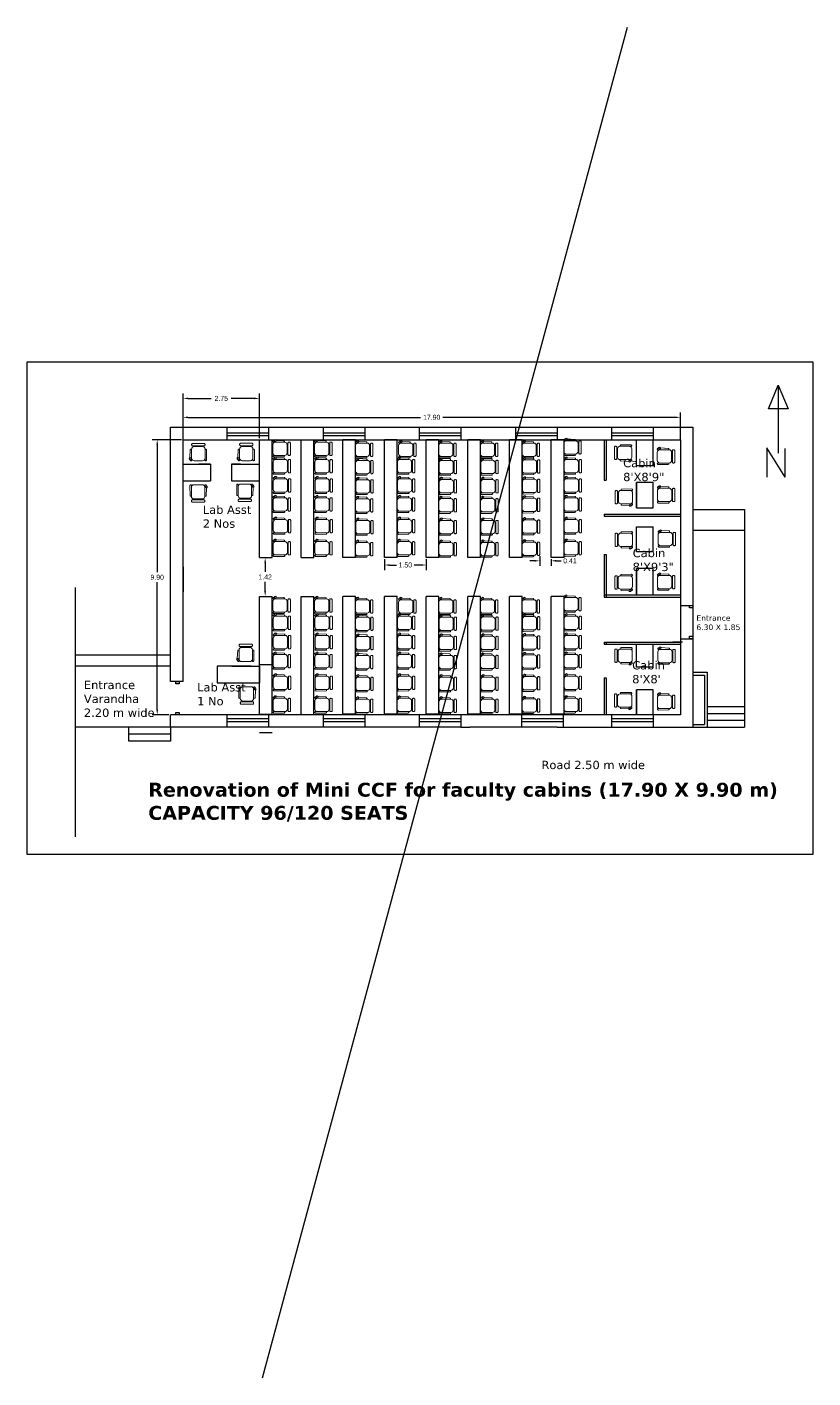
# Model space of a CAD drawing. Header units: inches. Extents: x 23 to 629, y -355 to 51.
# Drawn here: x 172.04 to 200.32, y -168.35 to -119.71 of the extents above; entities that cross this region are included whole.
import ezdxf

# ---------------------------------------------------------------- set-up
doc = ezdxf.new("R2010")
doc.units = ezdxf.units.IN
doc.header["$MEASUREMENT"] = 0
doc.layers.add('FUR', color=252, linetype='Continuous', lineweight=9)
doc.layers.add('FURN', color=252, linetype='Continuous', lineweight=9)
doc.dimstyles.get("Standard").update_dxf_attribs({"dimtxt": 0.18, "dimasz": 0.18, "dimexe": 0.18, "dimexo": 0.0625, "dimgap": 0.09, "dimtad": 0, "dimtih": 1, "dimtoh": 1, "dimdec": 4, "dimzin": 0, "dimdsep": 46, "dimtxsty": 'Standard', "dimcen": 0.09, "dimadec": 0, "dimazin": 0, "dimtfac": 1, "dimtdec": 4, "dimtofl": 0, "dimtmove": 0, "dimatfit": 3, "dimfxl": 1, "dimtolj": 1, "dimtzin": 0, "dimarcsym": 0})

# ---------------------------------------------------------------- blocks, each defined once
blk = doc.blocks.new('*D67')
at = {"color": 0, "lineweight": -2}
for p, q in [((177.592, -134.571), (176.544, -134.571)), ((176.724, -134.751), (176.724, -139.341)), ((176.724, -144.291), (176.724, -139.701)), ((177.142, -144.471), (176.544, -144.471))]:
    blk.add_line(p, q, dxfattribs=at)
at = {"color": 0}
for points in [[(176.694, -134.751), (176.754, -134.751), (176.724, -134.571)], [(176.694, -144.291), (176.754, -144.291), (176.724, -144.471)]]:
    blk.add_solid(points, dxfattribs=at)
at = {"layer": 'Defpoints', "color": 0}
for p in [(177.654, -134.571), (176.724, -144.471), (177.204, -144.471)]:
    blk.add_point(p, dxfattribs=at)
at = {"color": 0, "insert": (176.724, -139.521), "char_height": 0.18, "attachment_point": 5}
blk.add_mtext('\\A1;9.90', dxfattribs=at)
blk = doc.blocks.new('*D68')
at = {"color": 0, "lineweight": -2}
for p, q in [((177.654, -134.571), (177.654, -133.584)), ((195.554, -134.571), (195.554, -133.584)), ((177.834, -133.764), (186.199, -133.764)), ((195.374, -133.764), (187.009, -133.764))]:
    blk.add_line(p, q, dxfattribs=at)
at = {"color": 0}
for points in [[(177.834, -133.734), (177.834, -133.794), (177.654, -133.764)], [(195.374, -133.734), (195.374, -133.794), (195.554, -133.764)]]:
    blk.add_solid(points, dxfattribs=at)
at = {"layer": 'Defpoints', "color": 0}
for p in [(195.554, -133.764), (177.654, -134.633), (195.554, -134.633)]:
    blk.add_point(p, dxfattribs=at)
at = {"color": 0, "insert": (186.604, -133.764), "char_height": 0.18, "attachment_point": 5}
blk.add_mtext('\\A1;17.90', dxfattribs=at)
blk = doc.blocks.new('CINE CHAIR')
at = {"layer": 'FUR', "color": 48, "lineweight": 0}
for p, q in [((448043.776, 57308.306), (448043.8, 57308.306)), ((448043.776, 57308.058), (448043.8, 57308.058))]:
    blk.add_line(p, q, dxfattribs=at)
blk.add_lwpolyline([(448043.45, 57308.434), (448043.678, 57308.423, -0.388092), (448043.695, 57308.404), (448043.695, 57308.401, -0.414214), (448043.676, 57308.382), (448043.367, 57308.382, -0.414214), (448043.348, 57308.401), (448043.348, 57308.404, -0.491313), (448043.377, 57308.423), (448043.384, 57308.436)], format="xyb", dxfattribs=at)
for points in [[(448043.424, 57308.382), (448043.7, 57308.382, -0.414214), (448043.776, 57308.306), (448043.776, 57308.058, -0.414214), (448043.7, 57307.982), (448043.424, 57307.982, -0.414214), (448043.348, 57308.058), (448043.348, 57308.306, -0.414214)], [(448043.828, 57308.382), (448043.842, 57308.382, -0.414214), (448043.871, 57308.353), (448043.871, 57308.01, -0.414214), (448043.842, 57307.982), (448043.828, 57307.982, -0.414214), (448043.8, 57308.01), (448043.8, 57308.353, -0.414214)], [(448043.379, 57307.938), (448043.678, 57307.94, 0.393133), (448043.695, 57307.959), (448043.695, 57307.963, 0.414214), (448043.676, 57307.982), (448043.367, 57307.982, 0.414214), (448043.348, 57307.963), (448043.348, 57307.966, 0.435766)]]:
    blk.add_lwpolyline(points, format="xyb", close=True, dxfattribs=at)
blk.add_circle((448043.417, 57308.422), 0.0249, dxfattribs=at)
blk.add_arc((448043.417, 57308.422), 0.0356, 19.6628, 156.9494, dxfattribs=at)
blk = doc.blocks.new('*D69')
at = {"color": 0, "lineweight": -2}
for p, q in [((180.467, -138.811), (180.789, -138.811)), ((180.609, -138.991), (180.609, -139.331)), ((180.609, -140.031), (180.609, -139.691)), ((180.467, -140.211), (180.789, -140.211))]:
    blk.add_line(p, q, dxfattribs=at)
at = {"color": 0}
for points in [[(180.579, -138.991), (180.639, -138.991), (180.609, -138.811)], [(180.579, -140.031), (180.639, -140.031), (180.609, -140.211)]]:
    blk.add_solid(points, dxfattribs=at)
at = {"layer": 'Defpoints', "color": 0}
for p in [(180.404, -138.811), (180.609, -138.811), (180.404, -140.211)]:
    blk.add_point(p, dxfattribs=at)
at = {"color": 0, "insert": (180.609, -139.511), "char_height": 0.18, "attachment_point": 5}
blk.add_mtext('\\A1;1.42', dxfattribs=at)
blk = doc.blocks.new('*D70')
at = {"color": 0, "lineweight": -2}
for p, q in [((184.904, -138.873), (184.904, -139.26)), ((185.084, -139.08), (185.339, -139.08)), ((186.224, -139.08), (185.969, -139.08)), ((186.404, -138.873), (186.404, -139.26))]:
    blk.add_line(p, q, dxfattribs=at)
at = {"color": 0}
for points in [[(185.084, -139.05), (185.084, -139.11), (184.904, -139.08)], [(186.224, -139.05), (186.224, -139.11), (186.404, -139.08)]]:
    blk.add_solid(points, dxfattribs=at)
at = {"layer": 'Defpoints', "color": 0}
for p in [(184.904, -138.811), (186.404, -138.811), (186.404, -139.08)]:
    blk.add_point(p, dxfattribs=at)
at = {"color": 0, "insert": (185.654, -139.08), "char_height": 0.18, "attachment_point": 5}
blk.add_mtext('\\A1;1.50', dxfattribs=at)
blk = doc.blocks.new('*D71')
at = {"color": 0, "lineweight": -2}
for p, q in [((190.31, -138.929), (190.13, -138.929)), ((190.49, -138.763), (190.49, -139.109)), ((190.904, -138.873), (190.904, -139.109)), ((191.084, -138.929), (191.264, -138.929))]:
    blk.add_line(p, q, dxfattribs=at)
at = {"color": 0}
for points in [[(190.31, -138.899), (190.31, -138.959), (190.49, -138.929)], [(191.084, -138.899), (191.084, -138.959), (190.904, -138.929)]]:
    blk.add_solid(points, dxfattribs=at)
at = {"layer": 'Defpoints', "color": 0}
for p in [(190.49, -138.7), (190.904, -138.811), (190.904, -138.929)]:
    blk.add_point(p, dxfattribs=at)
at = {"color": 0, "insert": (191.579, -138.929), "char_height": 0.18, "attachment_point": 5}
blk.add_mtext('\\A1;0.41', dxfattribs=at)
blk = doc.blocks.new('*D72')
at = {"color": 0, "lineweight": -2}
for p, q in [((177.654, -134.508), (177.654, -132.903)), ((177.834, -133.083), (178.669, -133.083)), ((180.224, -133.083), (179.389, -133.083)), ((180.404, -134.508), (180.404, -132.903))]:
    blk.add_line(p, q, dxfattribs=at)
at = {"color": 0}
for points in [[(177.834, -133.053), (177.834, -133.113), (177.654, -133.083)], [(180.224, -133.053), (180.224, -133.113), (180.404, -133.083)]]:
    blk.add_solid(points, dxfattribs=at)
at = {"layer": 'Defpoints', "color": 0}
for p in [(180.404, -133.083), (177.654, -134.571), (180.404, -134.571)]:
    blk.add_point(p, dxfattribs=at)
at = {"color": 0, "insert": (179.029, -133.083), "char_height": 0.18, "attachment_point": 5}
blk.add_mtext('\\A1;2.75', dxfattribs=at)

msp = doc.modelspace()

# ---------------------------------------------------------------- linework, layer by layer
for p, q in [((180.50728, -168.34517), (193.65253, -119.71352)), ((198.72272, -133.45526), (199.06629, -132.60345)), ((199.06629, -132.60345), (199.43569, -133.45526)), ((199.06629, -132.60345), (199.06629, -135.04847)), ((199.43569, -133.45526), (198.72272, -133.45526)), ((177.20429, -143.27056), (177.20429, -134.12056)), ((177.20429, -134.12056), (195.55429, -134.12056)), ((179.23429, -134.12056), (179.23429, -134.57056)), ((180.73429, -134.12056), (180.73429, -134.57056)), ((182.69429, -134.12056), (182.69429, -134.57056)), ((184.19429, -134.12056), (184.19429, -134.57056)), ((186.15429, -134.12056), (186.15429, -134.57056)), ((187.65429, -134.12056), (187.65429, -134.57056)), ((189.61429, -134.12056), (189.61429, -134.57056)), ((191.11429, -134.12056), (191.11429, -134.57056)), ((193.07429, -134.12056), (193.07429, -134.57056)), ((194.57429, -134.12056), (194.57429, -134.57056)), ((195.55429, -134.12056), (196.00429, -134.12056)), ((196.00429, -134.12056), (196.00429, -140.17037)), ((177.65429, -143.27056), (177.65429, -134.57056)), ((177.65429, -134.57056), (195.55429, -134.57056)), ((179.23429, -134.32056), (180.73429, -134.32056)), ((179.23429, -134.42056), (180.73429, -134.42056)), ((181.95429, -134.57056), (192.37929, -134.57056)), ((182.69429, -134.32056), (184.19429, -134.32056)), ((182.69429, -134.42056), (184.19429, -134.42056)), ((186.15429, -134.32056), (187.65429, -134.32056)), ((186.15429, -134.42056), (187.65429, -134.42056)), ((189.61429, -134.32056), (191.11429, -134.32056)), ((189.61429, -134.42056), (191.11429, -134.42056)), ((192.80429, -134.57056), (192.80429, -136.02056)), ((192.87929, -134.57056), (192.87929, -136.02056)), ((193.07429, -134.32056), (194.57429, -134.32056)), ((193.07429, -134.42056), (194.57429, -134.42056)), ((193.97429, -135.51405), (193.97429, -134.57056)), ((194.57429, -135.51405), (194.57429, -134.57056)), ((195.55429, -134.57056), (195.55429, -140.17037)), ((199.32897, -135.9184), (198.66038, -134.8574)), ((198.66038, -134.8574), (198.66038, -135.9184)), ((199.32897, -135.9184), (199.32897, -134.88688)), ((199.32897, -135.9184), (199.32897, -135.03424)), ((177.65429, -135.44862), (178.64297, -135.44862)), ((178.64297, -135.44862), (178.21797, -135.44862)), ((178.64297, -135.44862), (178.64297, -136.04862)), ((179.71797, -135.44862), (179.39297, -135.44862)), ((179.39297, -135.44862), (180.40429, -135.44862)), ((179.39297, -135.44862), (179.39297, -136.04862)), ((194.57429, -135.51405), (193.97429, -135.51405)), ((177.65429, -136.04862), (178.64297, -136.04862)), ((179.39297, -136.04862), (180.40429, -136.04862)), ((192.80429, -136.02056), (192.87929, -136.02056)), ((193.97429, -136.11405), (193.97429, -137.02056)), ((193.97429, -137.02056), (193.97429, -136.11405)), ((194.57429, -136.11405), (193.97429, -136.11405)), ((194.57429, -137.02056), (194.57429, -136.11405)), ((193.97429, -137.02056), (194.57429, -137.02056)), ((196.00429, -137.0799), (197.85429, -137.0799)), ((197.85429, -137.0799), (197.85429, -144.92056)), ((192.80429, -137.24556), (192.80429, -137.32056)), ((192.80429, -137.24556), (195.55429, -137.24556)), ((192.80429, -137.24556), (195.55429, -137.24556)), ((192.80429, -137.32056), (195.55429, -137.32056)), ((193.97429, -138.60672), (193.97429, -137.70699)), ((193.97429, -137.70699), (194.57429, -137.70699)), ((194.57429, -138.60672), (194.57429, -137.70699)), ((196.00429, -137.8299), (197.85429, -137.8299)), ((192.80429, -138.70699), (192.80429, -140.23199)), ((192.80429, -138.70699), (192.87929, -138.70699)), ((192.87929, -138.70699), (192.87929, -140.23199)), ((194.57429, -138.60672), (193.97429, -138.60672)), ((177.65589, -139.14699), (177.65589, -140.04699)), ((193.97429, -139.20672), (193.97429, -140.15699)), ((193.97429, -140.15699), (193.97429, -139.20672)), ((194.57429, -139.20672), (193.97429, -139.20672)), ((194.57429, -140.15699), (194.57429, -139.20672)), ((173.76701, -139.89429), (173.76701, -148.86921)), ((192.80429, -140.15699), (195.55429, -140.15699)), ((192.80429, -140.23199), (195.55429, -140.23199)), ((195.55429, -140.17037), (195.55429, -140.42056)), ((195.55429, -140.42056), (195.55429, -140.53199)), ((195.55429, -140.53199), (195.55429, -141.98911)), ((195.55429, -140.53199), (196.00429, -140.53199)), ((196.00429, -140.17037), (196.00429, -140.32056)), ((196.00429, -140.32056), (196.00429, -140.62087)), ((196.00429, -140.53199), (196.00429, -142.07799)), ((192.80429, -141.85717), (192.80429, -141.93217)), ((192.80429, -141.85717), (195.55429, -141.85717)), ((192.80429, -141.93217), (195.55429, -141.93217)), ((192.87929, -141.85717), (192.87929, -141.93217)), ((193.97429, -142.75831), (193.97429, -141.93217)), ((194.57429, -142.75831), (194.57429, -141.93217)), ((195.62473, -141.85717), (195.27717, -141.85717)), ((195.55429, -141.73199), (196.00429, -141.73199)), ((195.55429, -141.98911), (195.55429, -144.47056)), ((177.20429, -142.32056), (173.76701, -142.32056)), ((196.00429, -142.07799), (196.00429, -144.92056)), ((177.20429, -142.72056), (173.76701, -142.72056)), ((179.40429, -142.71833), (178.87929, -142.71833)), ((178.87929, -142.71833), (178.87929, -143.31833)), ((180.10429, -142.71833), (179.40429, -142.71833)), ((179.40429, -142.71833), (180.40429, -142.71833)), ((180.40429, -142.71833), (180.40429, -143.31833)), ((193.97429, -142.75717), (193.97429, -142.75831)), ((194.57429, -142.75831), (193.97429, -142.75831)), ((196.00429, -142.94281), (196.52036, -142.94281)), ((196.52036, -142.94281), (196.52036, -144.92056)), ((177.65429, -143.27056), (177.20429, -143.27056)), ((178.87929, -143.31833), (180.40429, -143.31833)), ((192.80429, -143.14556), (192.80429, -144.47056)), ((192.80429, -143.14556), (192.87929, -143.14556)), ((192.87929, -143.14556), (192.87929, -144.47056)), ((192.87929, -143.14556), (192.87929, -144.14556)), ((196.00429, -143.04281), (196.42036, -143.04281)), ((196.42036, -143.04281), (196.42036, -144.82056)), ((193.97429, -143.5717), (193.97429, -144.47056)), ((193.97429, -144.47056), (193.97429, -143.5717)), ((194.57429, -143.5717), (193.97429, -143.5717)), ((194.57429, -144.47056), (194.57429, -143.5717)), ((196.52036, -144.17056), (197.85429, -144.17056)), ((196.52036, -144.42056), (197.85429, -144.42056)), ((187.65429, -144.92056), (173.76701, -144.92056)), ((177.20429, -144.92056), (175.70429, -144.92056)), ((175.70429, -145.42056), (175.70429, -144.92056)), ((177.20429, -144.92056), (177.20429, -144.47056)), ((178.20429, -144.47056), (177.20429, -144.47056)), ((177.20429, -144.92056), (177.20429, -145.42056)), ((188.65429, -144.47056), (178.20429, -144.47056)), ((179.23429, -144.47056), (179.23429, -144.92056)), ((180.73429, -144.62056), (179.23429, -144.62056)), ((180.73429, -144.72056), (179.23429, -144.72056)), ((180.73429, -144.47056), (180.73429, -144.92056)), ((182.69429, -144.47056), (182.69429, -144.92056)), ((184.19429, -144.62056), (182.69429, -144.62056)), ((184.19429, -144.72056), (182.69429, -144.72056)), ((184.19429, -144.47056), (184.19429, -144.92056)), ((186.15429, -144.47056), (186.15429, -144.92056)), ((186.15429, -144.47056), (186.15429, -144.92056)), ((187.65429, -144.62056), (186.15429, -144.62056)), ((187.65429, -144.72056), (186.15429, -144.72056)), ((187.65429, -144.47056), (187.65429, -144.92056)), ((187.65429, -144.47056), (187.65429, -144.92056)), ((187.65429, -144.92056), (187.97055, -144.92056)), ((191.11429, -144.92056), (187.97055, -144.92056)), ((192.11429, -144.47056), (188.65429, -144.47056)), ((189.83227, -144.47056), (189.83227, -144.92056)), ((189.83227, -144.47056), (189.83227, -144.92056)), ((191.33227, -144.62056), (189.83227, -144.62056)), ((191.33227, -144.72056), (189.83227, -144.72056)), ((191.11429, -144.92056), (196.52036, -144.92056)), ((191.33227, -144.47056), (191.33227, -144.92056)), ((191.33227, -144.47056), (191.33227, -144.92056)), ((195.55429, -144.47056), (192.11429, -144.47056)), ((193.07429, -144.47056), (193.07429, -144.92056)), ((194.57429, -144.62056), (193.07429, -144.62056)), ((194.57429, -144.72056), (193.07429, -144.72056)), ((194.57429, -144.47056), (194.57429, -144.92056)), ((196.00429, -144.82056), (196.42036, -144.82056)), ((196.52036, -144.67056), (197.85429, -144.67056)), ((196.52036, -144.92056), (197.85429, -144.92056)), ((177.20429, -145.17056), (175.70429, -145.17056)), ((177.20429, -145.42056), (175.70429, -145.42056))]:
    msp.add_line(p, q)
at = {"color": 1}
for p, q in [((180.40429, -138.81056), (180.40429, -134.57056)), ((180.40429, -134.57056), (180.86429, -134.57056)), ((180.86429, -138.81056), (180.86429, -134.57056)), ((181.90429, -138.81056), (181.90429, -134.57056)), ((181.90429, -134.57056), (182.36429, -134.57056)), ((182.36429, -138.81056), (182.36429, -134.57056)), ((183.40429, -138.81056), (183.40429, -134.57056)), ((183.86429, -134.57056), (183.40429, -134.57056)), ((183.86429, -138.81056), (183.86429, -134.57056)), ((184.90429, -138.81056), (184.90429, -134.57056)), ((185.36429, -134.57056), (184.90429, -134.57056)), ((185.36429, -138.81056), (185.36429, -134.57056)), ((186.40429, -138.81056), (186.40429, -134.57056)), ((186.86429, -134.57056), (186.40429, -134.57056)), ((186.86429, -138.81056), (186.86429, -134.57056)), ((187.90429, -138.81056), (187.90429, -134.57056)), ((188.36429, -134.57056), (187.90429, -134.57056)), ((188.36429, -138.81056), (188.36429, -134.57056)), ((189.40429, -138.81056), (189.40429, -134.57056)), ((189.86429, -134.57056), (189.40429, -134.57056)), ((189.86429, -138.81056), (189.86429, -134.57056)), ((190.90429, -138.81056), (190.90429, -134.57056)), ((191.36429, -134.57056), (190.90429, -134.57056)), ((191.36429, -138.81056), (191.36429, -134.57056)), ((180.40429, -138.81056), (180.86429, -138.81056)), ((181.90429, -138.81056), (182.36429, -138.81056)), ((183.86429, -138.81056), (183.40429, -138.81056)), ((185.36429, -138.81056), (184.90429, -138.81056)), ((186.86429, -138.81056), (186.40429, -138.81056)), ((188.36429, -138.81056), (187.90429, -138.81056)), ((189.86429, -138.81056), (189.40429, -138.81056)), ((191.36429, -138.81056), (190.90429, -138.81056)), ((180.40429, -144.45056), (180.40429, -140.21056)), ((180.40429, -140.21056), (180.86429, -140.21056)), ((180.86429, -144.45056), (180.86429, -140.21056)), ((181.90429, -144.45056), (181.90429, -140.21056)), ((181.90429, -140.21056), (182.36429, -140.21056)), ((182.36429, -144.45056), (182.36429, -140.21056)), ((183.40429, -144.45056), (183.40429, -140.21056)), ((183.86429, -140.21056), (183.40429, -140.21056)), ((183.86429, -144.45056), (183.86429, -140.21056)), ((184.90429, -144.45056), (184.90429, -140.21056)), ((185.36429, -140.21056), (184.90429, -140.21056)), ((185.36429, -144.45056), (185.36429, -140.21056)), ((186.40429, -144.45056), (186.40429, -140.21056)), ((186.86429, -140.21056), (186.40429, -140.21056)), ((186.86429, -144.45056), (186.86429, -140.21056)), ((187.90429, -144.45056), (187.90429, -140.21056)), ((188.36429, -140.21056), (187.90429, -140.21056)), ((188.36429, -144.45056), (188.36429, -140.21056)), ((189.40429, -144.45056), (189.40429, -140.21056)), ((189.86429, -140.21056), (189.40429, -140.21056)), ((189.86429, -144.45056), (189.86429, -140.21056)), ((190.90429, -144.45056), (190.90429, -140.21056)), ((191.36429, -140.21056), (190.90429, -140.21056)), ((191.36429, -144.45056), (191.36429, -140.21056)), ((180.40429, -142.66056), (180.86429, -142.66056)), ((180.40429, -144.45056), (180.86429, -144.45056)), ((183.86429, -144.45056), (183.40429, -144.45056)), ((185.36429, -144.45056), (184.90429, -144.45056)), ((186.86429, -144.45056), (186.40429, -144.45056)), ((188.36429, -144.45056), (187.90429, -144.45056)), ((189.86429, -144.45056), (189.40429, -144.45056)), ((191.36429, -144.45056), (190.90429, -144.45056)), ((180.40429, -145.11056), (180.86429, -145.11056))]:
    msp.add_line(p, q, dxfattribs=at)
for points in [[(172.03847, -131.76033), (200.32438, -131.76033), (200.32438, -149.49597), (172.03847, -149.49597)], [(196.00477, -140.53413), (196.00477, -140.62087), (195.87609, -140.62087), (195.87609, -140.53413)], [(196.00477, -141.64739), (196.00477, -141.73413), (195.87609, -141.73413), (195.87609, -141.64739)], [(177.51993, -143.2719), (177.51993, -143.35864), (177.39124, -143.35864), (177.39124, -143.2719)], [(177.51993, -144.38372), (177.51993, -144.47045), (177.39124, -144.47045), (177.39124, -144.38372)]]:
    msp.add_lwpolyline(points, close=True)

# ---------------------------------------------------------------- block references
at = {"layer": 'FURN', "yscale": 1.200000000000003, "zscale": 1.2}
for p, xscale, rotation in [((68939.98411, -537788.37606), 1.200000000000008, 89.99914340739974), ((68941.71019, -537788.37225), 1.200000000000007, 89.99914340739974), ((-537472.15754, -68896.67802), 1.200000000000004, 359.9991434073998), ((-537470.65584, -68896.67908), 1.200000000000004, 359.9991434073998), ((-537469.19153, -68896.71078), 1.200000000000004, 359.9991434073998), ((-537467.63371, -68896.71078), 1.200000000000004, 359.9991434073998), ((-537466.19153, -68896.71078), 1.200000000000004, 359.9991434073998), ((-537464.69153, -68896.71078), 1.200000000000004, 359.9991434073998), ((-537463.19153, -68896.71078), 1.200000000000004, 359.9991434073998), ((-537461.68955, -68896.62649), 1.200000000000004, 359.9991434073998), ((-537472.14773, -68897.30088), 1.200000000000004, 359.9991434073998), ((-537470.64603, -68897.30194), 1.200000000000004, 359.9991434073998), ((-537467.67866, -68897.30187), 1.200000000000004, 359.9991434073998), ((-537461.67946, -68897.30023), 1.200000000000004, 359.9991434073998), ((537846.8512, 68626.73481), 1.200000000000006, 179.9991434073998), ((-537458.32374, -68896.95028), 1.200000000000006, 359.9991434073998), ((-537469.18172, -68897.33364), 1.200000000000004, 359.9991434073998), ((-537466.17855, -68897.33238), 1.200000000000004, 359.9991434073998), ((-537464.67857, -68897.33116), 1.200000000000004, 359.9991434073998), ((-537463.17922, -68897.31728), 1.200000000000004, 359.9991434073998), ((-68581.89974, 537516.88145), 1.200000000000007, 269.9991434073997), ((-537472.14367, -68897.99574), 1.200000000000004, 359.9991434073998), ((-537470.64196, -68897.9968), 1.200000000000004, 359.9991434073998), ((-537469.17765, -68898.02849), 1.200000000000004, 359.9991434073998), ((-537467.6746, -68897.99673), 1.200000000000004, 359.9991434073998), ((-537466.17448, -68898.02723), 1.200000000000004, 359.9991434073998), ((-537464.67451, -68898.02602), 1.200000000000004, 359.9991434073998), ((-537463.17516, -68898.01214), 1.200000000000004, 359.9991434073998), ((-537461.67539, -68897.99509), 1.200000000000004, 359.9991434073998), ((-68583.58536, 537516.85662), 1.200000000000007, 269.9991434073997), ((-537472.15035, -68898.68046), 1.200000000000004, 359.9991434073998), ((-537470.64864, -68898.68153), 1.200000000000004, 359.9991434073998), ((-537469.18434, -68898.71322), 1.200000000000004, 359.9991434073998), ((-537467.68128, -68898.68145), 1.200000000000004, 359.9991434073998), ((-537466.18116, -68898.71196), 1.200000000000004, 359.9991434073998), ((-537464.68119, -68898.71075), 1.200000000000004, 359.9991434073998), ((-537463.18184, -68898.69687), 1.200000000000004, 359.9991434073998), ((-537461.68207, -68898.67982), 1.200000000000004, 359.9991434073998), ((537846.88068, 68625.14473), 1.200000000000006, 179.9991434073998), ((-537458.31891, -68898.33821), 1.200000000000005, 359.9991434073998), ((-537472.14478, -68899.46266), 1.200000000000004, 359.9991434073998), ((-537470.64308, -68899.46372), 1.200000000000004, 359.9991434073998), ((-537469.17877, -68899.49541), 1.200000000000004, 359.9991434073998), ((-537467.67571, -68899.46365), 1.200000000000004, 359.9991434073998), ((-537466.1756, -68899.49415), 1.200000000000004, 359.9991434073998), ((-537464.67562, -68899.49294), 1.200000000000004, 359.9991434073998), ((-537463.17627, -68899.47906), 1.200000000000004, 359.9991434073998), ((-537461.67651, -68899.46201), 1.200000000000004, 359.9991434073998), ((537846.87735, 68623.6078), 1.200000000000007, 179.9991434073998), ((-537458.29569, -68899.92434), 1.200000000000006, 359.9991434073998), ((-537472.15105, -68900.25807), 1.200000000000004, 359.9991434073998), ((-537470.64935, -68900.25914), 1.200000000000004, 359.9991434073998), ((-537469.18504, -68900.29083), 1.200000000000004, 359.9991434073998), ((-537467.68199, -68900.25906), 1.200000000000004, 359.9991434073998), ((-537466.18187, -68900.28957), 1.200000000000004, 359.9991434073998), ((-537464.6819, -68900.28836), 1.200000000000004, 359.9991434073998), ((-537463.18255, -68900.27447), 1.200000000000004, 359.9991434073998), ((-537461.68278, -68900.25743), 1.200000000000004, 359.9991434073998), ((537846.87108, 68622.07313), 1.200000000000007, 179.9991434073998), ((-537458.31891, -68901.47463), 1.200000000000006, 359.9991434073998), ((-537472.15754, -68902.31802), 1.200000000000004, 359.9991434073998), ((-537470.65584, -68902.31908), 1.200000000000004, 359.9991434073998), ((-537469.19153, -68902.35078), 1.200000000000004, 359.9991434073998), ((-537467.63371, -68902.35078), 1.200000000000004, 359.9991434073998), ((-537466.19153, -68902.35078), 1.200000000000004, 359.9991434073998), ((-537464.69153, -68902.35078), 1.200000000000004, 359.9991434073998), ((-537463.19153, -68902.35078), 1.200000000000004, 359.9991434073998), ((-537461.68955, -68902.26649), 1.200000000000004, 359.9991434073998), ((-537472.14773, -68902.94088), 1.200000000000004, 359.9991434073998), ((-537470.64603, -68902.94194), 1.200000000000004, 359.9991434073998), ((-537469.18172, -68902.97364), 1.200000000000004, 359.9991434073998), ((-537467.67866, -68902.94187), 1.200000000000004, 359.9991434073998), ((-537466.17855, -68902.97238), 1.200000000000004, 359.9991434073998), ((-537464.67857, -68902.97116), 1.200000000000004, 359.9991434073998), ((-537463.17922, -68902.95728), 1.200000000000004, 359.9991434073998), ((-537461.67946, -68902.94023), 1.200000000000004, 359.9991434073998), ((68941.68999, -537795.60419), 1.200000000000007, 89.99914340739974), ((-537472.14367, -68903.63574), 1.200000000000004, 359.9991434073998), ((-537470.64196, -68903.6368), 1.200000000000004, 359.9991434073998), ((-537469.17765, -68903.66849), 1.200000000000004, 359.9991434073998), ((-537467.6746, -68903.63673), 1.200000000000004, 359.9991434073998), ((-537466.17448, -68903.66723), 1.200000000000004, 359.9991434073998), ((-537464.67451, -68903.66602), 1.200000000000004, 359.9991434073998), ((-537463.17516, -68903.65214), 1.200000000000004, 359.9991434073998), ((-537461.67539, -68903.63509), 1.200000000000004, 359.9991434073998), ((-537472.15035, -68904.32046), 1.200000000000004, 359.9991434073998), ((-537470.64864, -68904.32153), 1.200000000000004, 359.9991434073998), ((-537469.18434, -68904.35322), 1.200000000000004, 359.9991434073998), ((-537467.68128, -68904.32145), 1.200000000000004, 359.9991434073998), ((-537466.18116, -68904.35196), 1.200000000000004, 359.9991434073998), ((-537464.68119, -68904.35075), 1.200000000000004, 359.9991434073998), ((-537463.18184, -68904.33687), 1.200000000000004, 359.9991434073998), ((-537461.68207, -68904.31982), 1.200000000000004, 359.9991434073998), ((537846.86746, 68619.43505), 1.200000000000006, 179.9991434073998), ((-537458.30539, -68904.13713), 1.200000000000005, 359.9991434073998), ((-68581.8254, 537509.58341), 1.200000000000007, 269.9991434073997), ((-537472.14478, -68905.10266), 1.200000000000004, 359.9991434073998), ((-537470.64308, -68905.10372), 1.200000000000004, 359.9991434073998), ((-537469.17877, -68905.13541), 1.200000000000004, 359.9991434073998), ((-537467.67571, -68905.10365), 1.200000000000004, 359.9991434073998), ((-537466.1756, -68905.13415), 1.200000000000004, 359.9991434073998), ((-537464.67562, -68905.13294), 1.200000000000004, 359.9991434073998), ((-537463.17627, -68905.11906), 1.200000000000004, 359.9991434073998), ((-537461.67651, -68905.10201), 1.200000000000004, 359.9991434073998), ((-537472.15105, -68905.89807), 1.200000000000004, 359.9991434073998), ((-537470.64935, -68905.89914), 1.200000000000004, 359.9991434073998), ((-537469.18504, -68905.93083), 1.200000000000004, 359.9991434073998), ((-537467.68199, -68905.89906), 1.200000000000004, 359.9991434073998), ((-537466.18187, -68905.92957), 1.200000000000004, 359.9991434073998), ((-537464.6819, -68905.92836), 1.200000000000004, 359.9991434073998), ((-537463.18255, -68905.91447), 1.200000000000004, 359.9991434073998), ((-537461.68278, -68905.89743), 1.200000000000004, 359.9991434073998), ((537846.85387, 68617.81973), 1.200000000000005, 179.9991434073998), ((-537458.31891, -68905.78821), 1.200000000000004, 359.9991434073998)]:
    msp.add_blockref('CINE CHAIR', p, dxfattribs=dict(at, xscale=xscale, rotation=rotation))

# ---------------------------------------------------------------- texts
at = {"attachment_point": 1}
for s, insert, char_height, width in [('{\\fVerdana|b0|i0|c0|p34;Cabin\\P8\'X8\'9"}', (193.49236, -135.26048), 0.3, 2.9300853), ('{\\fVerdana|b0|i0|c0|p34;Lab Asst\\P2 Nos}', (178.36333, -136.93923), 0.3, 2.9300853), ('{\\fVerdana|b0|i0|c0|p34;Cabin\\P8\'X9\'3"}', (193.8349, -138.49766), 0.3, 2.9300853), ('{\\fVerdana|b0|i0|c0|p34;Entrance\\P6.30 X 1.85}', (196.12735, -140.88837), 0.2, 2.6756777), ("{\\fVerdana|b0|i0|c0|p34;Cabin\\P8'X8'}", (193.81769, -142.53768), 0.3, 2.9300853), ('{\\fVerdana|b0|i0|c0|p34;Entrance Varandha\\P2.20 m wide}', (174.08492, -143.24671), 0.3, 2.9300853), ('{\\fVerdana|b0|i0|c0|p34;Lab Asst\\P1 No}', (178.16126, -143.33068), 0.3, 2.9300853), ('{\\fVerdana|b0|i0|c0|p34;Road 2.50 m wide}', (190.55278, -146.12683), 0.3, 5.1441554), ('{\\fVerdana|b1|i0|c0|p34;Renovation of Mini CCF for faculty cabins (17.90 X 9.90 m)\\PCAPACITY 96/120 SEATS}', (176.40242, -146.91852), 0.5, 27.74073)]:
    msp.add_mtext(s, dxfattribs=dict(at, insert=insert, char_height=char_height, width=width))

# ---------------------------------------------------------------- dimensions: what is measured, and where the dimension line sits
dim = msp.add_linear_dim(base=(180.40429, -133.08323), p1=(177.65429, -134.57056), p2=(180.40429, -134.57056), dimstyle='Standard', override={"dimdec": 2})
dim.commit()
dim.dimension.update_dxf_attribs({"geometry": '*D72', "text_midpoint": (179.02929, -133.08323), "dimtype": 160})
for base, p1, p2, picture, middle in [((195.55429, -133.7641), (177.65429, -134.63306), (195.55429, -134.63306), '*D68', (186.60429, -133.7641)), ((186.40429, -139.08038), (184.90429, -138.81056), (186.40429, -138.81056), '*D70', (185.65429, -139.08038))]:
    dim = msp.add_linear_dim(base=base, p1=p1, p2=p2, dimstyle='Standard', override={"dimdec": 2})
    dim.commit()
    dim.dimension.update_dxf_attribs({"geometry": picture, "text_midpoint": middle})
dim = msp.add_linear_dim(base=(176.72448, -144.47056), p1=(177.65429, -134.57056), p2=(177.20429, -144.47056), angle=90, dimstyle='Standard', override={"dimdec": 2})
dim.commit()
dim.dimension.update_dxf_attribs({"geometry": '*D67', "text_midpoint": (176.72448, -139.52056), "dimtype": 160})
dim = msp.add_linear_dim(base=(180.60866, -138.81056), p1=(180.40429, -140.21056), p2=(180.40429, -138.81056), angle=90, text='1.42', dimstyle='Standard', override={"dimdec": 2})
dim.commit()
dim.dimension.update_dxf_attribs({"geometry": '*D69', "text_midpoint": (180.60866, -139.51056)})
dim = msp.add_linear_dim(base=(190.90429, -138.92911), p1=(190.49046, -138.70038), p2=(190.90429, -138.81056), text='0.41', dimstyle='Standard')
dim.commit()
dim.dimension.update_dxf_attribs({"geometry": '*D71', "text_midpoint": (191.57929, -138.92911), "dimtype": 160})

doc.saveas('drawing.dxf')
